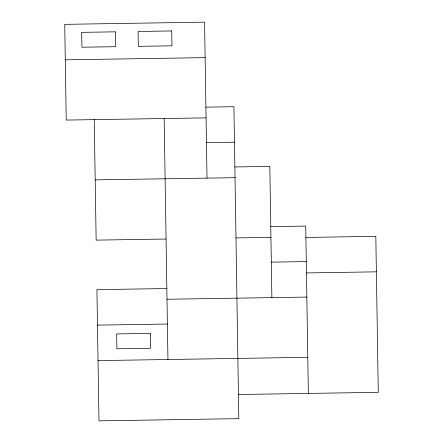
<?xml version="1.0" encoding="UTF-8"?>
<svg xmlns="http://www.w3.org/2000/svg" width="443" height="443" viewBox="0 0 443 443"><rect width="100%" height="100%" fill="white"/><g stroke="black" fill="none" stroke-linecap="round" stroke-linejoin="round"><path stroke-width="0.66" d="M65.287 59.833L205.12 57.634M205.901 107.151L233.915 106.708L238.816 418.652L98.977 420.85L96.917 289.633L166.834 288.537M206.067 117.877L66.234 120.075L64.728 24.348L204.566 22.15L207.014 178.119M206.46 142.635L234.469 142.197M234.862 166.956L269.82 166.402L271.88 297.618M95.195 179.88L235.028 177.682M270.767 226.644L305.725 226.096L308.35 393.417M166.059 239.021L96.142 240.123L94.237 119.062M235.975 237.924L270.933 237.376M305.903 237.448L375.819 236.346L378.272 392.321L238.434 394.514M271.321 262.134L306.279 261.586M306.462 272.932L376.378 271.836M167.005 299.263L306.838 297.07M97.477 325.123L167.393 324.021M98.03 360.608L307.785 357.313M164.165 118.536L167.952 359.511M115.335 31.83L81.684 32.361L81.916 47.224L115.568 46.692L115.335 31.83M171.734 30.944L138.089 31.475L138.321 46.338L171.967 45.806L171.734 30.944M150.299 333.402L116.653 333.928L116.886 348.791L150.531 348.264L150.299 333.402"/></g></svg>
